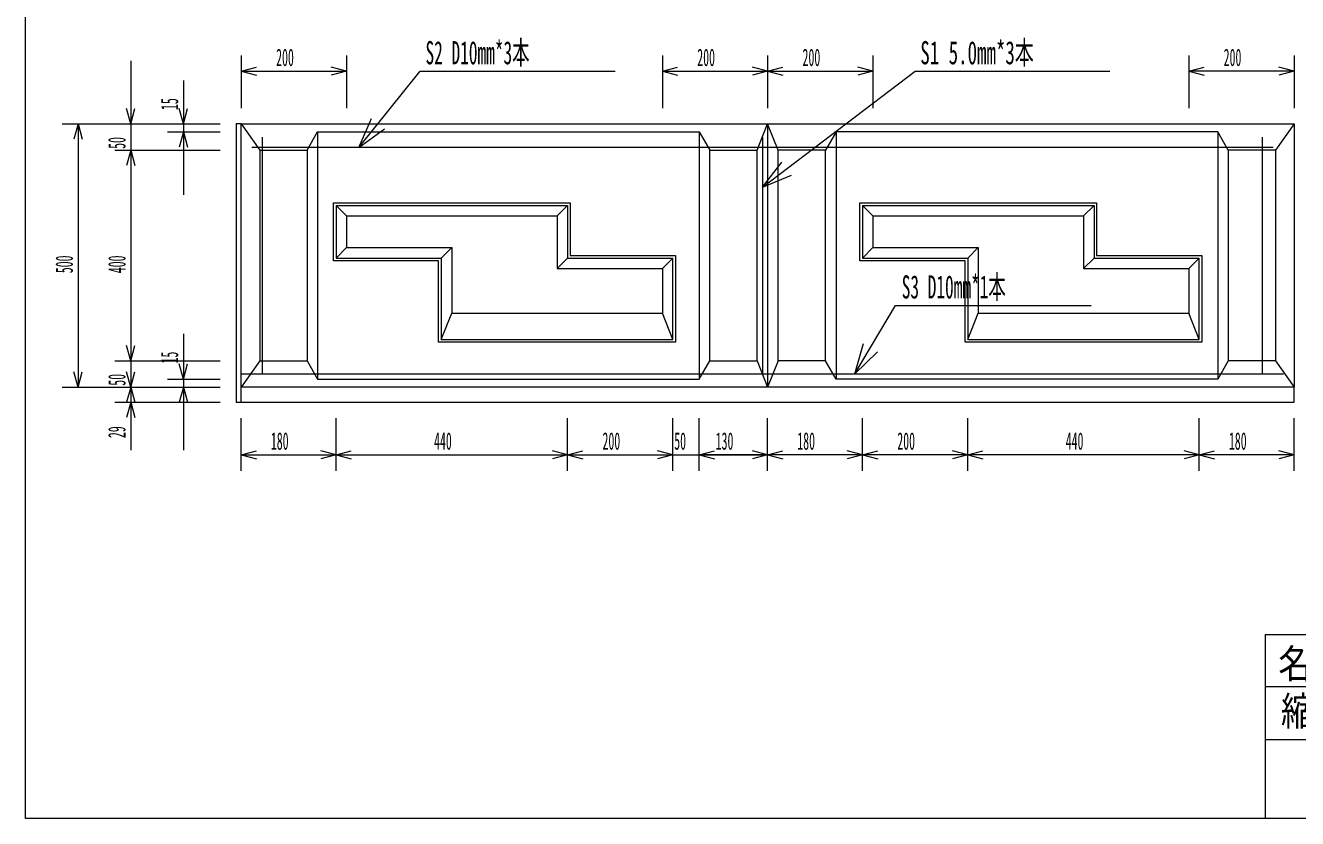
# Model space of a CAD drawing. Units: millimetres, scale not verified. Extents: x 842 to 4798, y 625 to 3475.
# Drawn here: x 842 to 3259, y 625 to 2132 of the extents above; entities that cross this region are included whole.
import ezdxf
from ezdxf.enums import TextEntityAlignment as Align

# ---------------------------------------------------------------- set-up
doc = ezdxf.new("R2010")
doc.units = ezdxf.units.MM
doc.header["$LTSCALE"] = 20
for name, color, linetype, lineweight in [('1', 7, 'Continuous', 18), ('17', 7, 'Continuous', 18), ('18', 7, 'Continuous', 18), ('6', 7, 'Continuous', 18)]:
    doc.layers.add(name, color=color, linetype=linetype, lineweight=lineweight)
doc.styles.add('ＭＳ ゴシック', font='')
doc.styles.get('ＭＳ ゴシック').set_extended_font_data('MS Gothic')

msp = doc.modelspace()

# ---------------------------------------------------------------- linework, layer by layer
at = {"layer": '1'}
for p, q in [((842.5, 625), (842.5, 3475)), ((1042.5, 2065), (1042.5, 1775)), ((1252.5, 2075), (1252.5, 1975)), ((1452.5, 2075), (1452.5, 1975)), ((2052.5, 2075), (2052.5, 1975)), ((2252.5, 2075), (2252.5, 1975)), ((2252.5, 2075), (2252.5, 1975)), ((2452.5, 2075), (2452.5, 1975)), ((3052.5, 2075), (3052.5, 1975)), ((3252.5, 2075), (3252.5, 1975)), ((1252.5, 2045), (1281.48, 2052.76)), ((1252.5, 2045), (1452.5, 2045)), ((1252.5, 2045), (1281.48, 2037.24)), ((1452.5, 2045), (1423.52, 2052.76)), ((1452.5, 2045), (1423.52, 2037.24)), ((2052.5, 2045), (2081.48, 2052.76)), ((2052.5, 2045), (2252.5, 2045)), ((2052.5, 2045), (2081.48, 2037.24)), ((2252.5, 2045), (2223.52, 2052.76)), ((2252.5, 2045), (2223.52, 2037.24)), ((2252.5, 2045), (2281.48, 2052.76)), ((2252.5, 2045), (2452.5, 2045)), ((2252.5, 2045), (2281.48, 2037.24)), ((2452.5, 2045), (2423.52, 2052.76)), ((2452.5, 2045), (2423.52, 2037.24)), ((3052.5, 2045), (3081.48, 2052.76)), ((3252.5, 2045), (3052.5, 2045)), ((3052.5, 2045), (3081.48, 2037.24)), ((3252.5, 2045), (3223.52, 2052.76)), ((3252.5, 2045), (3223.52, 2037.24)), ((1142.5, 2027.59), (1142.5, 1810)), ((1042.5, 1945), (1034.74, 1973.98)), ((1042.5, 1945), (1050.26, 1973.98)), ((1142.5, 1945), (1134.74, 1973.98)), ((1142.5, 1945), (1150.26, 1973.98)), ((912.5, 1945), (1212.5, 1945)), ((942.5, 1945), (934.74, 1916.02)), ((942.5, 1945), (942.5, 1445)), ((942.5, 1945), (950.26, 1916.02)), ((1012.5, 1945), (1212.5, 1945)), ((1112.5, 1945), (1212.5, 1945)), ((1252.5, 1945), (1242.5, 1945)), ((1242.5, 1945), (1242.5, 1416)), ((1252.5, 1945), (3252.5, 1945)), ((1252.5, 1445), (1252.5, 1945)), ((1252.5, 1945), (1287.5, 1895)), ((2232.5, 1895), (2252.5, 1945)), ((2272.5, 1895), (2252.5, 1945)), ((2252.5, 1945), (2252.5, 1445)), ((3252.5, 1945), (3217.5, 1895)), ((3252.5, 1945), (3252.5, 1445)), ((1112.5, 1930), (1212.5, 1930)), ((1142.5, 1930), (1134.74, 1901.02)), ((1142.5, 1930), (1150.26, 1901.02)), ((1377.5, 1895), (1397.5, 1930)), ((1397.5, 1930), (2122.5, 1930)), ((1397.5, 1930), (1397.5, 1460)), ((2122.5, 1930), (2142.5, 1895)), ((2122.5, 1930), (2122.5, 1460)), ((2382.5, 1930), (2362.5, 1895)), ((3107.5, 1930), (2382.5, 1930)), ((2382.5, 1930), (2382.5, 1460)), ((3127.5, 1895), (3107.5, 1930)), ((3107.5, 1930), (3107.5, 1460)), ((1012.5, 1895), (1212.5, 1895)), ((1012.5, 1895), (1212.5, 1895)), ((1042.5, 1895), (1034.74, 1866.02)), ((1042.5, 1895), (1034.74, 1866.02)), ((1042.5, 1895), (1050.26, 1866.02)), ((1042.5, 1895), (1042.5, 1495)), ((1042.5, 1895), (1050.26, 1866.02)), ((1287.5, 1895), (1377.5, 1895)), ((1287.5, 1895), (1287.5, 1495)), ((1377.5, 1895), (1377.5, 1495)), ((2142.5, 1495), (2142.5, 1895)), ((2142.5, 1895), (2232.5, 1895)), ((2232.5, 1495), (2232.5, 1895)), ((2362.5, 1895), (2272.5, 1895)), ((2272.5, 1495), (2272.5, 1895)), ((2362.5, 1495), (2362.5, 1895)), ((3217.5, 1895), (3127.5, 1895)), ((3127.5, 1895), (3127.5, 1495)), ((3217.5, 1895), (3217.5, 1495)), ((1427.5, 1795), (1877.5, 1795)), ((1427.5, 1685), (1427.5, 1795)), ((1432.5, 1790), (1432.5, 1690)), ((1432.5, 1790), (1872.5, 1790)), ((1452.5, 1770), (1432.5, 1790)), ((1852.5, 1770), (1872.5, 1790)), ((1872.5, 1790), (1872.5, 1690)), ((1877.5, 1795), (1877.5, 1695)), ((2427.5, 1795), (2877.5, 1795)), ((2427.5, 1685), (2427.5, 1795)), ((2432.5, 1790), (2432.5, 1690)), ((2432.5, 1790), (2872.5, 1790)), ((2452.5, 1770), (2432.5, 1790)), ((2852.5, 1770), (2872.5, 1790)), ((2872.5, 1790), (2872.5, 1690)), ((2877.5, 1795), (2877.5, 1695)), ((1452.5, 1770), (1452.5, 1710)), ((1452.5, 1770), (1852.5, 1770)), ((1852.5, 1770), (1852.5, 1670)), ((2452.5, 1770), (2452.5, 1710)), ((2452.5, 1770), (2852.5, 1770)), ((2852.5, 1770), (2852.5, 1670)), ((1452.5, 1710), (1432.5, 1690)), ((1452.5, 1710), (1652.5, 1710)), ((1632.5, 1690), (1652.5, 1710)), ((1652.5, 1710), (1652.5, 1670)), ((1877.5, 1695), (2077.5, 1695)), ((2077.5, 1695), (2077.5, 1530)), ((2452.5, 1710), (2432.5, 1690)), ((2452.5, 1710), (2652.5, 1710)), ((2632.5, 1690), (2652.5, 1710)), ((2652.5, 1710), (2652.5, 1670)), ((2877.5, 1695), (3077.5, 1695)), ((3077.5, 1695), (3077.5, 1530)), ((1627.5, 1685), (1427.5, 1685)), ((1432.5, 1690), (1632.5, 1690)), ((1627.5, 1530), (1627.5, 1685)), ((1632.5, 1690), (1632.5, 1535)), ((1652.5, 1670), (1652.5, 1585)), ((1852.5, 1670), (1872.5, 1690)), ((1852.5, 1670), (2052.5, 1670)), ((1872.5, 1690), (2072.5, 1690)), ((2052.5, 1670), (2072.5, 1690)), ((2052.5, 1670), (2052.5, 1585)), ((2072.5, 1535), (2072.5, 1690)), ((2627.5, 1685), (2427.5, 1685)), ((2432.5, 1690), (2632.5, 1690)), ((2627.5, 1530), (2627.5, 1685)), ((2632.5, 1690), (2632.5, 1535)), ((2652.5, 1670), (2652.5, 1585)), ((2852.5, 1670), (2872.5, 1690)), ((2852.5, 1670), (3052.5, 1670)), ((2872.5, 1690), (3072.5, 1690)), ((3052.5, 1670), (3072.5, 1690)), ((3052.5, 1670), (3052.5, 1585)), ((3072.5, 1535), (3072.5, 1690)), ((1042.5, 1615), (1042.5, 1325)), ((1632.5, 1535), (1652.5, 1585)), ((1652.5, 1585), (2052.5, 1585)), ((2072.5, 1535), (2052.5, 1585)), ((2632.5, 1535), (2652.5, 1585)), ((2652.5, 1585), (3052.5, 1585)), ((3072.5, 1535), (3052.5, 1585)), ((1042.5, 1565), (1042.5, 1336.71)), ((1042.5, 1495), (1034.74, 1523.98)), ((1042.5, 1495), (1034.74, 1523.98)), ((1042.5, 1495), (1050.26, 1523.98)), ((1042.5, 1495), (1050.26, 1523.98)), ((1142.5, 1545.99), (1142.5, 1325)), ((2077.5, 1530), (1627.5, 1530)), ((1632.5, 1535), (2072.5, 1535)), ((3077.5, 1530), (2627.5, 1530)), ((2632.5, 1535), (3072.5, 1535)), ((1012.5, 1495), (1212.5, 1495)), ((1012.5, 1495), (1212.5, 1495)), ((1142.5, 1460), (1134.74, 1488.98)), ((1142.5, 1460), (1150.26, 1488.98)), ((1287.5, 1495), (1252.5, 1445)), ((1287.5, 1495), (1377.5, 1495)), ((1377.5, 1495), (1397.5, 1460)), ((2122.5, 1460), (2142.5, 1495)), ((2142.5, 1495), (2232.5, 1495)), ((2232.5, 1495), (2252.5, 1445)), ((2272.5, 1495), (2252.5, 1445)), ((2362.5, 1495), (2272.5, 1495)), ((2382.5, 1460), (2362.5, 1495)), ((3127.5, 1495), (3107.5, 1460)), ((3217.5, 1495), (3127.5, 1495)), ((3217.5, 1495), (3252.5, 1445)), ((942.5, 1445), (934.74, 1473.98)), ((942.5, 1445), (950.26, 1473.98)), ((1042.5, 1445), (1034.74, 1473.98)), ((1042.5, 1445), (1050.26, 1473.98)), ((1112.5, 1460), (1212.5, 1460)), ((1397.5, 1460), (2122.5, 1460)), ((3107.5, 1460), (2382.5, 1460)), ((912.5, 1445), (1212.5, 1445)), ((1012.5, 1445), (1212.5, 1445)), ((1012.5, 1445), (1212.5, 1445)), ((1042.5, 1445), (1034.74, 1416.02)), ((1042.5, 1445), (1050.26, 1416.02)), ((1112.5, 1445), (1212.5, 1445)), ((1142.5, 1445), (1134.74, 1416.02)), ((1142.5, 1445), (1150.26, 1416.02)), ((3252.5, 1445), (1252.5, 1445)), ((1252.5, 1416), (1252.5, 1445)), ((3252.5, 1416), (3252.5, 1445)), ((1012.5, 1416), (1212.5, 1416)), ((1042.5, 1416), (1034.74, 1387.02)), ((1042.5, 1416), (1050.26, 1387.02)), ((1242.5, 1416), (1252.5, 1416)), ((1252.5, 1416), (3252.5, 1416)), ((1252.5, 1286), (1252.5, 1386)), ((1432.5, 1286), (1432.5, 1386)), ((1432.5, 1286), (1432.5, 1386)), ((1872.5, 1286), (1872.5, 1386)), ((1872.5, 1286), (1872.5, 1386)), ((2072.5, 1286), (2072.5, 1386)), ((2072.5, 1286), (2072.5, 1386)), ((2122.5, 1286), (2122.5, 1386)), ((2122.5, 1286), (2122.5, 1386)), ((2252.5, 1286), (2252.5, 1386)), ((2252.5, 1286), (2252.5, 1386)), ((2432.5, 1286), (2432.5, 1386)), ((2432.5, 1286), (2432.5, 1386)), ((2632.5, 1286), (2632.5, 1386)), ((2632.5, 1286), (2632.5, 1386)), ((3072.5, 1286), (3072.5, 1386)), ((3072.5, 1286), (3072.5, 1386)), ((3252.5, 1286), (3252.5, 1386)), ((1252.5, 1316), (1281.48, 1323.76)), ((1252.5, 1316), (1432.5, 1316)), ((1252.5, 1316), (1281.48, 1308.24)), ((1432.5, 1316), (1403.52, 1323.76)), ((1432.5, 1316), (1403.52, 1308.24)), ((1432.5, 1316), (1461.48, 1323.76)), ((1432.5, 1316), (1872.5, 1316)), ((1432.5, 1316), (1461.48, 1308.24)), ((1872.5, 1316), (1843.52, 1323.76)), ((1872.5, 1316), (1843.52, 1308.24)), ((1872.5, 1316), (1901.48, 1323.76)), ((1872.5, 1316), (2072.5, 1316)), ((1872.5, 1316), (1901.48, 1308.24)), ((1952.5, 1316), (2242.5, 1316)), ((2072.5, 1316), (2043.52, 1323.76)), ((2072.5, 1316), (2043.52, 1323.76)), ((2072.5, 1316), (2043.52, 1308.24)), ((2072.5, 1316), (2043.52, 1308.24)), ((2122.5, 1316), (2151.48, 1323.76)), ((2122.5, 1316), (2151.48, 1323.76)), ((2252.5, 1316), (2122.5, 1316)), ((2122.5, 1316), (2151.48, 1308.24)), ((2122.5, 1316), (2151.48, 1308.24)), ((2252.5, 1316), (2223.52, 1323.76)), ((2252.5, 1316), (2223.52, 1308.24)), ((2252.5, 1316), (2281.48, 1323.76)), ((2432.5, 1316), (2252.5, 1316)), ((2252.5, 1316), (2281.48, 1308.24)), ((2432.5, 1316), (2403.52, 1323.76)), ((2432.5, 1316), (2403.52, 1308.24)), ((2432.5, 1316), (2461.48, 1323.76)), ((2632.5, 1316), (2432.5, 1316)), ((2432.5, 1316), (2461.48, 1308.24)), ((2632.5, 1316), (2603.52, 1323.76)), ((2632.5, 1316), (2603.52, 1308.24)), ((2632.5, 1316), (2661.48, 1323.76)), ((3072.5, 1316), (2632.5, 1316)), ((2632.5, 1316), (2661.48, 1308.24)), ((3072.5, 1316), (3043.52, 1323.76)), ((3072.5, 1316), (3043.52, 1308.24)), ((3072.5, 1316), (3101.48, 1323.76)), ((3252.5, 1316), (3072.5, 1316)), ((3072.5, 1316), (3101.48, 1308.24)), ((3252.5, 1316), (3223.52, 1323.76)), ((3252.5, 1316), (3223.52, 1308.24)), ((3197.5, 975), (4797.5, 975)), ((3197.5, 975), (3197.5, 775)), ((3597.5, 875), (3197.5, 875)), ((3197.5, 775), (3197.5, 625)), ((3197.5, 775), (4797.5, 775)), ((4797.5, 625), (842.5, 625))]:
    msp.add_line(p, q, dxfattribs=at)
at = {"layer": '17'}
for p, q in [((1475.87, 1900), (1592.5, 2045)), ((1592.5, 2045), (1962.5, 2045)), ((1475.87, 1900), (1500.09, 1954.89)), ((1475.87, 1900), (1524.3, 1935.43)), ((3212.5, 1900), (1272.5, 1900))]:
    msp.add_line(p, q, dxfattribs=at)
at = {"layer": '18'}
for p, q in [((2242.5, 1825), (2532.5, 2045)), ((2532.5, 2045), (2902.5, 2045)), ((1292.5, 1920), (1292.5, 1470)), ((2242.5, 1920), (2242.5, 1470)), ((3192.5, 1470), (3192.5, 1920)), ((2242.5, 1825), (2279.29, 1872.4)), ((2242.5, 1825), (2298.06, 1847.66))]:
    msp.add_line(p, q, dxfattribs=at)
at = {"layer": '6'}
for p, q in [((2418.25, 1470), (2495.31, 1600)), ((2495.31, 1600), (2867.17, 1600)), ((2418.25, 1470), (2434.44, 1527.77)), ((2418.25, 1470), (2461.16, 1511.94)), ((1252.5, 1470), (3232.5, 1470))]:
    msp.add_line(p, q, dxfattribs=at)

# ---------------------------------------------------------------- texts
at = {"layer": '1', "style": 'ＭＳ ゴシック'}
for s, height, width, p in [('200', 32.99, 0.5, (1318.75, 2045)), ('200', 32.99, 0.5, (2118.75, 2045)), ('200', 32.99, 0.5, (2318.75, 2045)), ('200', 32.99, 0.5, (3118.75, 2045)), ('180', 32.99, 0.5, (1308.75, 1316)), ('440', 32.99, 0.5, (1618.75, 1316)), ('200', 32.99, 0.5, (1938.75, 1316)), ('50', 32.99, 0.5, (2075, 1316)), ('130', 32.99, 0.5, (2153.75, 1316)), ('180', 32.99, 0.5, (2308.75, 1316)), ('200', 32.99, 0.5, (2498.75, 1316)), ('440', 32.99, 0.5, (2818.75, 1316)), ('180', 32.99, 0.5, (3128.75, 1316)), ('名称', 54.99, 0.85, (3222.5, 875)), ('縮尺', 54.99, 0.85, (3227.5, 785))]:
    msp.add_text(s, height=height, dxfattribs=dict(at, width=width)).set_placement(p, align=Align.BOTTOM_LEFT)
at = {"layer": '1', "style": 'ＭＳ ゴシック', "width": 0.5}
for s, p in [('15', (1142.5, 1971.34)), ('50', (1042.5, 1897.5)), ('500', (942.5, 1661.25)), ('400', (1042.5, 1661.25)), ('15', (1142.5, 1489.74)), ('50', (1042.5, 1447.5)), ('29', (1042.5, 1347.96))]:
    msp.add_text(s, height=32.99, rotation=90, dxfattribs=at).set_placement(p, align=Align.BOTTOM_LEFT)
at = {"layer": '17', "style": 'ＭＳ ゴシック', "width": 0.55}
msp.add_text('S2 D10mm*3本', height=43.99, dxfattribs=at).set_placement((1602.5, 2045), align=Align.BOTTOM_LEFT)
at = {"layer": '18', "style": 'ＭＳ ゴシック', "width": 0.6}
msp.add_text('S1 5.0mm*3本', height=43.99, dxfattribs=at).set_placement((2542.5, 2045), align=Align.BOTTOM_LEFT)
at = {"layer": '6', "style": 'ＭＳ ゴシック', "width": 0.55}
msp.add_text('S3 D10mm*1本', height=43.99, dxfattribs=at).set_placement((2507.17, 1600), align=Align.BOTTOM_LEFT)

doc.saveas('drawing.dxf')
